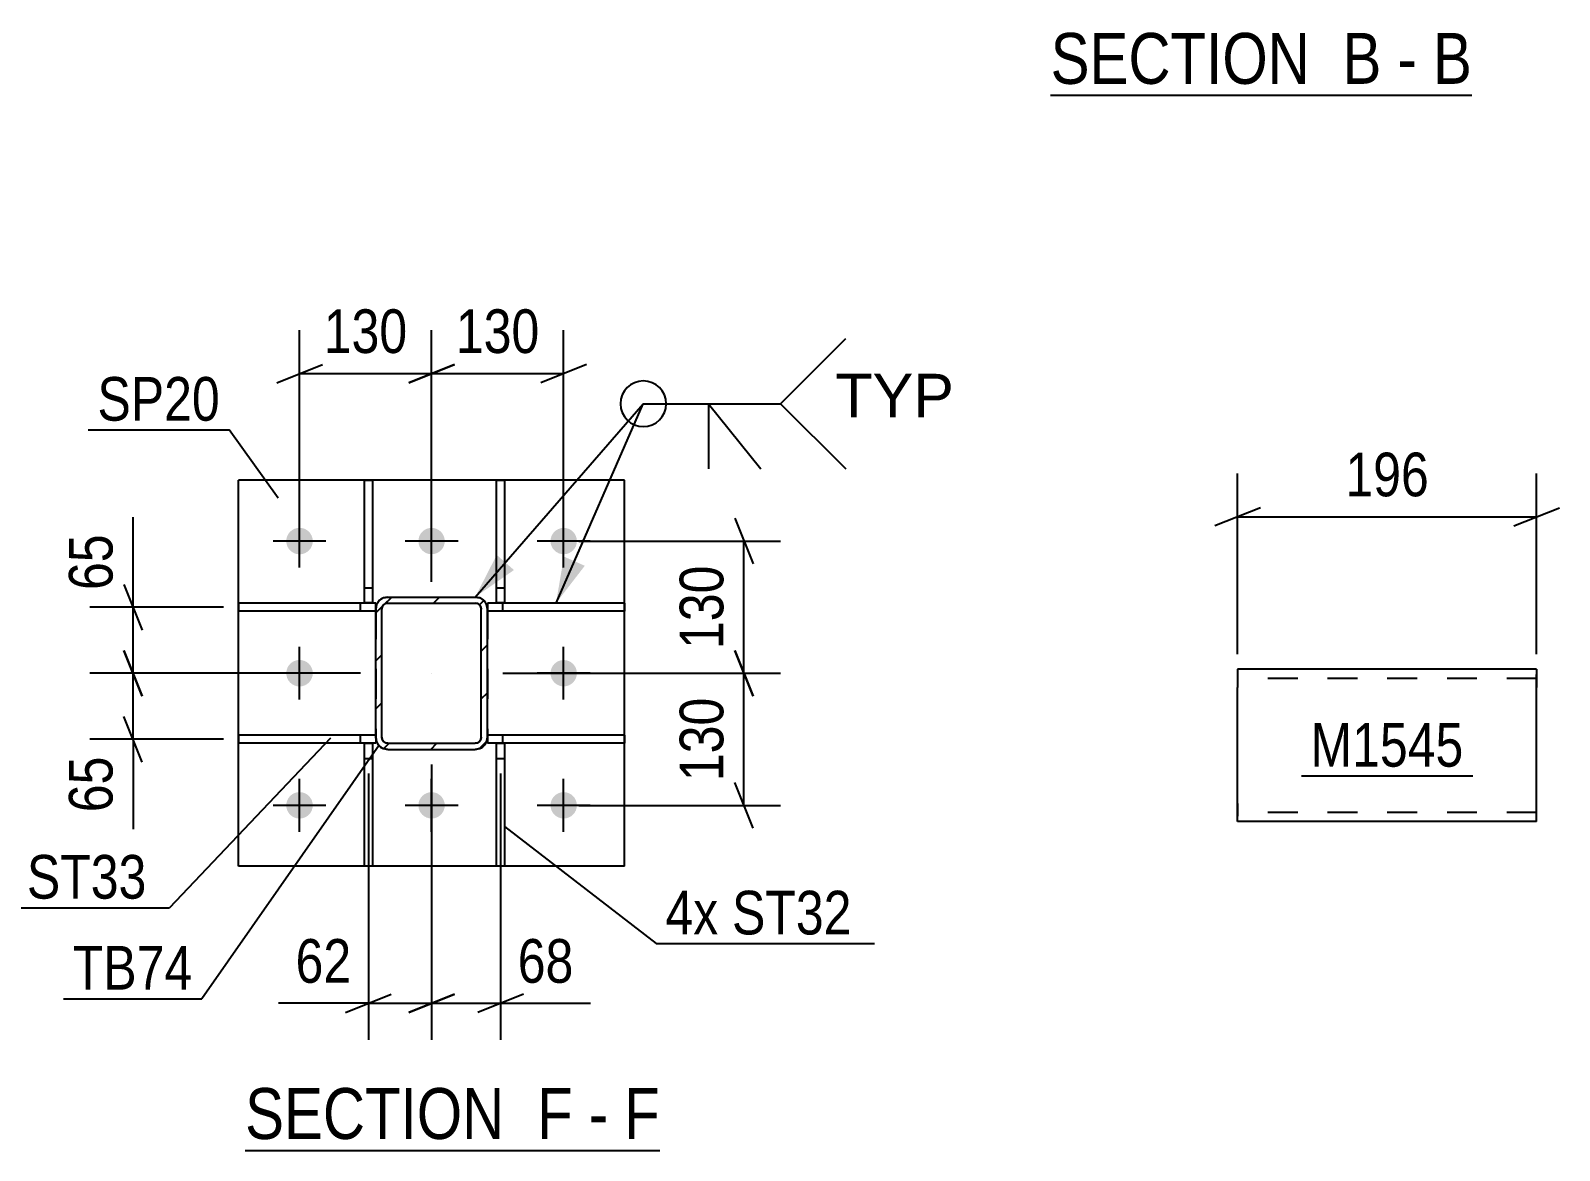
# Model space of a CAD drawing. Header units: millimetres. Extents: x 0 to 841, y 0 to 594.
# Drawn here: x 299 to 399.3, y 148.9 to 222.4 of the extents above; entities that cross this region are included whole.
import ezdxf

# ---------------------------------------------------------------- set-up
doc = ezdxf.new("R2010")
doc.units = ezdxf.units.MM
doc.linetypes.add('DXK_LINE_DOT2', pattern=[3.9198, 1.9599, -1.9599])
doc.linetypes.add('DXK_LINE_DOT3', pattern=[5.9187, 2.979, -0.9799, 0.9799, -0.9799])
doc.styles.add('Arial', font='ARIAL.TTF', dxfattribs={"height": 0.2})
doc.styles.add('Arial Narrow', font='ARIALN.TTF', dxfattribs={"height": 0.2})

# ---------------------------------------------------------------- blocks, each defined once
blk = doc.blocks.new('Unknown-318894934-12 - 2752')
at = {"color": 6, "linetype": 'Continuous'}
blk.add_line((365.91, 218.11), (393.55, 218.11), dxfattribs=at)
at = {"color": 0, "linetype": 'Continuous'}
for points in [[(384.01, 218.86), (384.01, 222.36), (365.91, 222.36), (365.91, 218.86)], [(387.62, 218.86), (387.62, 222.36), (385.06, 222.36), (385.06, 218.86)], [(389.95, 218.86), (389.95, 222.36), (388.67, 222.36), (388.67, 218.86)], [(393.55, 218.86), (393.55, 222.36), (391, 222.36), (391, 218.86)]]:
    blk.add_wipeout(points, dxfattribs=at)
at = {"color": 7, "linetype": 'Continuous', "style": 'Arial Narrow'}
for s, p in [('SECTION ', (365.91, 218.86)), ('B', (385.06, 218.86)), ('B', (391, 218.86)), ('-', (388.67, 218.86))]:
    blk.add_text(s, height=3.34, dxfattribs=at).set_placement(p)
blk = doc.blocks.new('Unknown-318894934-17 - 2391')
at = {"color": 6, "linetype": 'Continuous'}
blk.add_line((313.05, 148.88), (340.26, 148.88), dxfattribs=at)
at = {"color": 0, "linetype": 'Continuous'}
for points in [[(331.16, 149.63), (331.16, 153.13), (313.05, 153.13), (313.05, 149.63)], [(334.55, 149.63), (334.55, 153.13), (332.21, 153.13), (332.21, 149.63)], [(336.87, 149.63), (336.87, 153.13), (335.6, 153.13), (335.6, 149.63)], [(340.26, 149.63), (340.26, 153.13), (337.92, 153.13), (337.92, 149.63)]]:
    blk.add_wipeout(points, dxfattribs=at)
at = {"color": 7, "linetype": 'Continuous', "style": 'Arial Narrow'}
for s, p in [('SECTION ', (313.05, 149.63)), ('F', (332.21, 149.63)), ('F', (337.92, 149.63)), ('-', (335.6, 149.63))]:
    blk.add_text(s, height=3.34, dxfattribs=at).set_placement(p)
blk = doc.blocks.new('Part-318894934-2402 - 2391')
at = {"color": 2, "linetype": 'Continuous'}
for p, q in [((321.62, 176.12), (312.62, 176.12)), ((312.62, 176.12), (312.62, 175.59)), ((320.88, 175.59), (312.62, 175.59)), ((321.62, 175.59), (321.41, 175.59)), ((321.62, 175.99), (321.62, 175.59))]:
    blk.add_line(p, q, dxfattribs=at)
at = {"color": 7, "linetype": 'DXK_LINE_DOT2'}
for p, q in [((320.62, 175.59), (320.62, 176.12)), ((321.41, 175.59), (320.88, 175.59)), ((321.62, 175.99), (321.62, 176.12))]:
    blk.add_line(p, q, dxfattribs=at)
blk = doc.blocks.new('Part-318894934-2484 - 2391')
at = {"color": 2, "linetype": 'Continuous'}
for p, q in [((337.95, 184.79), (328.95, 184.79)), ((328.95, 184.79), (328.95, 184.39)), ((337.95, 184.79), (337.95, 184.26)), ((337.95, 184.26), (328.95, 184.26))]:
    blk.add_line(p, q, dxfattribs=at)
at = {"color": 7, "linetype": 'DXK_LINE_DOT2'}
for p, q in [((329.95, 184.26), (329.95, 184.79)), ((328.95, 184.39), (328.95, 184.26))]:
    blk.add_line(p, q, dxfattribs=at)
blk = doc.blocks.new('Part-318894934-2476 - 2391')
at = {"color": 2, "linetype": 'Continuous'}
for p, q in [((320.88, 184.8), (320.88, 192.86)), ((320.88, 192.86), (321.41, 192.86)), ((321.41, 192.86), (321.41, 184.8)), ((321.41, 184.8), (320.88, 184.8))]:
    blk.add_line(p, q, dxfattribs=at)
at = {"color": 7, "linetype": 'DXK_LINE_DOT2'}
blk.add_line((320.88, 185.8), (321.41, 185.8), dxfattribs=at)
blk = doc.blocks.new('Part-318894934-2494 - 2391')
at = {"color": 2, "linetype": 'Continuous'}
for p, q in [((320.88, 167.52), (320.88, 175.6)), ((320.88, 175.6), (321.41, 175.6)), ((321.41, 175.6), (321.41, 167.52)), ((321.41, 167.52), (320.88, 167.52))]:
    blk.add_line(p, q, dxfattribs=at)
at = {"color": 7, "linetype": 'DXK_LINE_DOT2'}
blk.add_line((320.88, 174.6), (321.41, 174.6), dxfattribs=at)
blk = doc.blocks.new('Bolt-318894934-2478 - 2391')
at = {"linetype": 'Continuous'}
for points in [[(315.75, 188.86, -1), (317.49, 188.86, -1)], [(324.42, 188.86, -1), (326.15, 188.86, -1)], [(333.09, 188.86, -1), (334.82, 188.86, -1)], [(315.75, 180.19, -1), (317.49, 180.19, -1)], [(333.09, 180.19, -1), (334.82, 180.19, -1)], [(315.75, 171.52, -1), (317.49, 171.52, -1)], [(324.42, 171.52, -1), (326.15, 171.52, -1)], [(333.09, 171.52, -1), (334.82, 171.52, -1)]]:
    blk.add_hatch(color=1, dxfattribs=at).paths.add_polyline_path(points)
at = {"color": 1, "linetype": 'Continuous'}
for p, q in [((316.62, 187.12), (316.62, 190.59)), ((325.29, 187.12), (325.29, 190.59)), ((333.95, 187.12), (333.95, 190.59)), ((318.35, 188.86), (314.89, 188.86)), ((327.02, 188.86), (323.55, 188.86)), ((335.69, 188.86), (332.22, 188.86)), ((316.62, 178.46), (316.62, 181.92)), ((333.95, 178.46), (333.95, 181.92)), ((318.35, 180.19), (314.89, 180.19)), ((335.69, 180.19), (332.22, 180.19)), ((316.62, 169.79), (316.62, 173.26)), ((325.29, 169.79), (325.29, 173.26)), ((333.95, 169.79), (333.95, 173.26)), ((318.35, 171.52), (314.89, 171.52)), ((327.02, 171.52), (323.55, 171.52)), ((335.69, 171.52), (332.22, 171.52))]:
    blk.add_line(p, q, dxfattribs=at)
blk = doc.blocks.new('Part-318894934-2499 - 2391')
at = {"color": 2, "linetype": 'Continuous'}
for p, q in [((329.54, 184.8), (329.54, 192.86)), ((329.54, 192.86), (330.08, 192.86)), ((330.08, 192.86), (330.08, 184.8)), ((330.08, 184.8), (329.54, 184.8))]:
    blk.add_line(p, q, dxfattribs=at)
at = {"color": 7, "linetype": 'DXK_LINE_DOT2'}
blk.add_line((329.54, 185.8), (330.08, 185.8), dxfattribs=at)
blk = doc.blocks.new('Part-318894934-2514 - 2391')
at = {"linetype": 'Continuous'}
h = blk.add_hatch(dxfattribs=at)
h.set_pattern_fill('', scale=0.7, style=0, pattern_type=0)
h.set_pattern_definition([(45, (328.7194, 184.9562), (-1.57154, 1.57154), [])])
h.paths.add_polyline_path([(328.89, 184.7), (328.72, 184.96), (328.46, 185.13), (328.15, 185.19), (322.42, 185.19), (322.11, 185.13), (321.85, 184.96), (321.68, 184.7), (321.62, 184.39), (321.62, 175.99), (321.68, 175.68), (321.85, 175.42), (322.11, 175.25), (322.42, 175.19), (328.15, 175.19), (328.46, 175.25), (328.72, 175.42), (328.89, 175.68), (328.95, 175.99), (328.95, 184.39)])
h.paths.add_polyline_path([(328.55, 175.99), (328.52, 175.84), (328.44, 175.71), (328.31, 175.62), (328.15, 175.59), (322.42, 175.59), (322.27, 175.62), (322.14, 175.71), (322.05, 175.84), (322.02, 175.99), (322.02, 184.39), (322.05, 184.54), (322.14, 184.67), (322.27, 184.76), (322.42, 184.79), (328.15, 184.79), (328.31, 184.76), (328.44, 184.67), (328.52, 184.54), (328.55, 184.39)])
at = {"color": 7, "linetype": 'DXK_LINE_DOT2'}
for p, q in [((321.62, 184.39), (321.68, 184.7)), ((322.14, 184.67), (322.05, 184.54)), ((322.11, 185.13), (322.42, 185.19)), ((322.27, 184.76), (322.14, 184.67)), ((322.42, 184.79), (322.27, 184.76)), ((322.42, 185.19), (328.15, 185.19)), ((322.42, 184.79), (328.15, 184.79)), ((328.15, 185.19), (328.46, 185.13)), ((328.31, 184.76), (328.15, 184.79)), ((328.44, 184.67), (328.31, 184.76)), ((328.52, 184.54), (328.44, 184.67)), ((328.89, 184.7), (328.95, 184.39)), ((321.62, 184.39), (321.62, 175.99)), ((322.05, 184.54), (322.02, 184.39)), ((322.02, 175.99), (322.02, 184.39)), ((328.55, 184.39), (328.52, 184.54)), ((328.55, 175.99), (328.55, 184.39)), ((328.95, 184.39), (328.95, 175.99)), ((321.68, 175.68), (321.62, 175.99)), ((322.02, 175.99), (322.05, 175.84)), ((322.05, 175.84), (322.14, 175.71)), ((322.14, 175.71), (322.27, 175.62)), ((322.27, 175.62), (322.42, 175.59)), ((322.42, 175.59), (328.15, 175.59)), ((328.15, 175.59), (328.31, 175.62)), ((328.31, 175.62), (328.44, 175.71)), ((328.44, 175.71), (328.52, 175.84)), ((328.52, 175.84), (328.55, 175.99)), ((328.95, 175.99), (328.89, 175.68)), ((322.42, 175.19), (322.11, 175.25)), ((322.42, 175.19), (328.15, 175.19)), ((328.46, 175.25), (328.15, 175.19))]:
    blk.add_line(p, q, dxfattribs=at)
at = {"color": 2, "linetype": 'Continuous'}
for p, q in [((321.68, 184.7), (321.62, 184.39)), ((322.05, 184.54), (322.14, 184.67)), ((322.42, 185.19), (322.11, 185.13)), ((322.14, 184.67), (322.27, 184.76)), ((322.27, 184.76), (322.42, 184.79)), ((322.42, 185.19), (328.15, 185.19)), ((322.42, 184.79), (328.15, 184.79)), ((328.46, 185.13), (328.15, 185.19)), ((328.15, 184.79), (328.31, 184.76)), ((328.31, 184.76), (328.44, 184.67)), ((328.44, 184.67), (328.52, 184.54)), ((328.95, 184.39), (328.89, 184.7)), ((321.62, 175.99), (321.62, 184.39)), ((322.02, 184.39), (322.05, 184.54)), ((322.02, 175.99), (322.02, 184.39)), ((328.52, 184.54), (328.55, 184.39)), ((328.55, 175.99), (328.55, 184.39)), ((328.95, 175.99), (328.95, 184.39)), ((321.62, 175.99), (321.68, 175.68)), ((322.05, 175.84), (322.02, 175.99)), ((322.14, 175.71), (322.05, 175.84)), ((322.27, 175.62), (322.14, 175.71)), ((322.42, 175.59), (322.27, 175.62)), ((322.42, 175.59), (328.15, 175.59)), ((328.31, 175.62), (328.15, 175.59)), ((328.44, 175.71), (328.31, 175.62)), ((328.52, 175.84), (328.44, 175.71)), ((328.55, 175.99), (328.52, 175.84)), ((328.89, 175.68), (328.95, 175.99)), ((322.11, 175.25), (322.42, 175.19)), ((322.42, 175.19), (328.15, 175.19)), ((328.15, 175.19), (328.46, 175.25))]:
    blk.add_line(p, q, dxfattribs=at)
at = {"color": 7, "linetype": 'DXK_LINE_DOT3'}
blk.add_line((325.29, 180.19), (325.29, 180.19), dxfattribs=at)
at = {"color": 7, "linetype": 'DXK_LINE_DOT2'}
for centre, start, end in [((322.42, 184.39), 112.5, 157.5), ((328.15, 184.39), 22.5, 67.5), ((322.42, 175.99), 202.5, 247.5), ((328.15, 175.99), 292.5, 337.5)]:
    blk.add_arc(centre, 0.8, start, end, dxfattribs=at)
at = {"color": 2, "linetype": 'Continuous'}
for centre, start, end in [((322.42, 184.39), 112.5, 157.5), ((328.15, 184.39), 22.5, 67.5), ((322.42, 175.99), 202.5, 247.5), ((328.15, 175.99), 292.5, 337.5)]:
    blk.add_arc(centre, 0.8, start, end, dxfattribs=at)
blk = doc.blocks.new('Part-318894934-2551 - 2391')
at = {"color": 2, "linetype": 'Continuous'}
for p, q in [((337.95, 176.12), (328.95, 176.12)), ((328.95, 175.99), (328.95, 175.59)), ((329.54, 175.59), (328.95, 175.59)), ((337.95, 175.59), (330.08, 175.59)), ((337.95, 176.12), (337.95, 175.59))]:
    blk.add_line(p, q, dxfattribs=at)
at = {"color": 7, "linetype": 'DXK_LINE_DOT2'}
for p, q in [((328.95, 176.12), (328.95, 175.99)), ((330.08, 175.59), (329.54, 175.59)), ((329.95, 175.59), (329.95, 176.12))]:
    blk.add_line(p, q, dxfattribs=at)
blk = doc.blocks.new('Part-318894934-2556 - 2391')
at = {"color": 2, "linetype": 'Continuous'}
for p, q in [((312.62, 167.52), (312.62, 192.86)), ((337.95, 192.86), (312.62, 192.86)), ((337.95, 167.52), (337.95, 192.86)), ((337.95, 167.52), (312.62, 167.52))]:
    blk.add_line(p, q, dxfattribs=at)
blk = doc.blocks.new('Part-318894934-2567 - 2391')
at = {"color": 2, "linetype": 'Continuous'}
for p, q in [((321.62, 184.79), (312.62, 184.79)), ((312.62, 184.79), (312.62, 184.26)), ((321.62, 184.39), (321.62, 184.79)), ((321.62, 184.26), (312.62, 184.26))]:
    blk.add_line(p, q, dxfattribs=at)
at = {"color": 7, "linetype": 'DXK_LINE_DOT2'}
for p, q in [((320.62, 184.26), (320.62, 184.79)), ((321.62, 184.39), (321.62, 184.26))]:
    blk.add_line(p, q, dxfattribs=at)
blk = doc.blocks.new('Part-318894934-2572 - 2391')
at = {"color": 2, "linetype": 'Continuous'}
for p, q in [((329.54, 167.52), (329.54, 175.6)), ((329.54, 175.6), (330.08, 175.6)), ((330.08, 175.6), (330.08, 167.52)), ((330.08, 167.52), (329.54, 167.52))]:
    blk.add_line(p, q, dxfattribs=at)
at = {"color": 7, "linetype": 'DXK_LINE_DOT2'}
blk.add_line((329.54, 174.6), (330.08, 174.6), dxfattribs=at)
blk = doc.blocks.new('Part-318894934-11829 - 11828')
at = {"color": 2, "linetype": 'Continuous'}
for p, q in [((378.18, 180.45), (378.18, 179.25)), ((397.8, 180.45), (378.18, 180.45)), ((397.8, 180.45), (397.8, 180.36)), ((397.8, 180.36), (397.8, 179.25)), ((378.18, 171.65), (378.18, 179.25)), ((397.8, 170.45), (397.8, 179.25)), ((378.18, 170.54), (378.18, 171.65)), ((378.18, 170.45), (378.18, 170.54)), ((397.8, 170.45), (378.18, 170.45))]:
    blk.add_line(p, q, dxfattribs=at)
at = {"color": 7, "linetype": 'DXK_LINE_DOT2'}
for p, q in [((397.8, 179.85), (378.18, 179.85)), ((397.8, 180.45), (397.8, 180.45)), ((397.8, 179.25), (397.8, 180.1)), ((378.18, 171.65), (378.18, 170.8)), ((378.18, 171.05), (378.18, 171.1)), ((397.8, 171.05), (378.18, 171.05)), ((397.8, 171.05), (397.8, 171.1)), ((378.18, 170.45), (378.18, 170.45))]:
    blk.add_line(p, q, dxfattribs=at)
blk = doc.blocks.new('StraightDimension-318894934-2627 - 2391')
at = {"color": 7, "linetype": 'Continuous'}
for p, q in [((305.1, 181.69), (306.3, 178.69)), ((320.62, 180.19), (302.85, 180.19)), ((305.7, 175.86), (305.7, 180.19)), ((306.3, 174.36), (305.1, 177.36)), ((311.62, 175.86), (302.85, 175.86)), ((305.7, 175.86), (305.7, 169.95)), ((305.7, 175.86), (305.7, 169.95))]:
    blk.add_line(p, q, dxfattribs=at)
at = {"color": 0}
blk.add_wipeout([(304.95, 175.33), (300.75, 175.33), (300.75, 170.47), (304.95, 170.47)], dxfattribs=at)
at = {"color": 3, "style": 'Arial Narrow'}
blk.add_text('65', height=2.863, rotation=90.0002, dxfattribs=at).set_placement((304.35, 171.07))
blk = doc.blocks.new('StraightDimension-318894934-2633 - 2391')
at = {"color": 7, "linetype": 'Continuous'}
for p, q in [((305.7, 184.52), (305.7, 190.43)), ((305.7, 184.52), (305.7, 190.43)), ((305.1, 186.02), (306.3, 183.02)), ((311.62, 184.52), (302.85, 184.52)), ((305.7, 180.19), (305.7, 184.52)), ((306.3, 178.69), (305.1, 181.69)), ((320.62, 180.19), (302.85, 180.19))]:
    blk.add_line(p, q, dxfattribs=at)
at = {"color": 0}
blk.add_wipeout([(304.95, 189.9), (300.75, 189.9), (300.75, 185.05), (304.95, 185.05)], dxfattribs=at)
at = {"color": 3, "style": 'Arial Narrow'}
blk.add_text('65', height=2.863, rotation=90.0002, dxfattribs=at).set_placement((304.35, 185.65))
blk = doc.blocks.new('StraightDimension-318894934-2589 - 2391')
at = {"color": 7, "linetype": 'Continuous'}
for p, q in [((325.29, 174.19), (325.29, 156.13)), ((329.81, 173.6), (329.81, 156.13)), ((323.79, 157.93), (326.79, 159.13)), ((325.29, 158.53), (329.81, 158.53)), ((331.31, 159.13), (328.31, 157.93)), ((329.81, 158.53), (335.72, 158.53)), ((329.81, 158.53), (335.72, 158.53))]:
    blk.add_line(p, q, dxfattribs=at)
at = {"color": 0}
blk.add_wipeout([(335.19, 159.28), (335.19, 163.48), (330.34, 163.48), (330.34, 159.28)], dxfattribs=at)
at = {"color": 3, "style": 'Arial Narrow'}
blk.add_text('68', height=2.863, dxfattribs=at).set_placement((330.94, 159.88))
blk = doc.blocks.new('StraightDimension-318894934-2598 - 2391')
at = {"color": 7, "linetype": 'Continuous'}
for p, q in [((321.14, 173.6), (321.14, 156.13)), ((325.29, 174.19), (325.29, 156.13)), ((321.14, 158.53), (315.24, 158.53)), ((321.14, 158.53), (315.24, 158.53)), ((319.64, 157.93), (322.64, 159.13)), ((321.14, 158.53), (325.29, 158.53)), ((326.79, 159.13), (323.79, 157.93))]:
    blk.add_line(p, q, dxfattribs=at)
at = {"color": 0}
blk.add_wipeout([(320.62, 159.28), (320.62, 163.48), (315.76, 163.48), (315.76, 159.28)], dxfattribs=at)
at = {"color": 3, "style": 'Arial Narrow'}
blk.add_text('62', height=2.863, dxfattribs=at).set_placement((316.36, 159.88))
blk = doc.blocks.new('StraightDimension-318894934-2608 - 2391')
at = {"color": 7, "linetype": 'Continuous'}
for p, q in [((325.29, 186.19), (325.29, 202.7)), ((333.95, 189.86), (333.95, 202.7)), ((323.79, 199.25), (326.79, 200.45)), ((325.29, 199.85), (333.95, 199.85)), ((335.45, 200.45), (332.45, 199.25))]:
    blk.add_line(p, q, dxfattribs=at)
at = {"color": 0}
blk.add_wipeout([(332.96, 200.6), (332.96, 204.8), (326.28, 204.8), (326.28, 200.6)], dxfattribs=at)
at = {"color": 3, "style": 'Arial Narrow'}
blk.add_text('130', height=2.863, dxfattribs=at).set_placement((326.88, 201.2))
blk = doc.blocks.new('StraightDimension-318894934-2617 - 2391')
at = {"color": 7, "linetype": 'Continuous'}
for p, q in [((316.62, 189.86), (316.62, 202.7)), ((325.29, 186.19), (325.29, 202.7)), ((315.12, 199.25), (318.12, 200.45)), ((316.62, 199.85), (325.29, 199.85)), ((326.79, 200.45), (323.79, 199.25))]:
    blk.add_line(p, q, dxfattribs=at)
at = {"color": 0}
blk.add_wipeout([(324.3, 200.6), (324.3, 204.8), (317.61, 204.8), (317.61, 200.6)], dxfattribs=at)
at = {"color": 3, "style": 'Arial Narrow'}
blk.add_text('130', height=2.863, dxfattribs=at).set_placement((318.21, 201.2))
blk = doc.blocks.new('StraightDimension-318894934-2640 - 2391')
at = {"color": 7, "linetype": 'Continuous'}
for p, q in [((345.18, 181.69), (346.38, 178.69)), ((329.95, 180.19), (348.18, 180.19)), ((345.78, 171.52), (345.78, 180.19)), ((346.38, 170.02), (345.18, 173.02)), ((334.95, 171.52), (348.18, 171.52))]:
    blk.add_line(p, q, dxfattribs=at)
at = {"color": 0}
blk.add_wipeout([(345.03, 179.2), (340.83, 179.2), (340.83, 172.51), (345.03, 172.51)], dxfattribs=at)
at = {"color": 3, "style": 'Arial Narrow'}
blk.add_text('130', height=2.863, rotation=90.0002, dxfattribs=at).set_placement((344.43, 173.11))
blk = doc.blocks.new('StraightDimension-318894934-2650 - 2391')
at = {"color": 7, "linetype": 'Continuous'}
for p, q in [((345.18, 190.36), (346.38, 187.36)), ((334.95, 188.86), (348.18, 188.86)), ((345.78, 180.19), (345.78, 188.86)), ((346.38, 178.69), (345.18, 181.69)), ((329.95, 180.19), (348.18, 180.19))]:
    blk.add_line(p, q, dxfattribs=at)
at = {"color": 0}
blk.add_wipeout([(345.03, 187.87), (340.83, 187.87), (340.83, 181.18), (345.03, 181.18)], dxfattribs=at)
at = {"color": 3, "style": 'Arial Narrow'}
blk.add_text('130', height=2.863, rotation=90.0002, dxfattribs=at).set_placement((344.43, 181.78))
blk = doc.blocks.new('StraightDimension-318894934-11831 - 11828')
at = {"color": 7, "linetype": 'Continuous'}
for p, q in [((378.18, 181.45), (378.18, 193.3)), ((397.8, 181.45), (397.8, 193.3)), ((379.68, 191.05), (376.68, 189.85)), ((396.3, 189.85), (399.3, 191.05)), ((378.18, 190.45), (397.8, 190.45))]:
    blk.add_line(p, q, dxfattribs=at)
at = {"color": 0}
blk.add_wipeout([(391.33, 191.2), (391.33, 195.4), (384.65, 195.4), (384.65, 191.2)], dxfattribs=at)
at = {"color": 3, "style": 'Arial Narrow'}
blk.add_text('196', height=2.863, dxfattribs=at).set_placement((385.25, 191.8))
blk = doc.blocks.new('Mark-318894934-2510 - 2391')
at = {"color": 30, "linetype": 'Continuous'}
for p in [(321.84, 175.47), (301.14, 158.83)]:
    blk.add_line(p, (310.2, 158.83), dxfattribs=at)
at = {"color": 0}
blk.add_wipeout([(309.6, 159.43), (309.6, 162.43), (301.74, 162.43), (301.74, 159.43)], dxfattribs=at)
blk.add_wipeout([(309.6, 159.43), (309.6, 162.43), (301.74, 162.43), (301.74, 159.43)], dxfattribs=at)
at = {"color": 3, "style": 'Arial Narrow'}
blk.add_text('TB74', height=2.863, dxfattribs=at).set_placement((301.74, 159.43))
blk = doc.blocks.new('MarkSet-318894934-2711 - 2391')
at = {"color": 30, "linetype": 'Continuous'}
for p, q in [((330.07, 170.13), (340.03, 162.45)), ((340.03, 162.45), (354.36, 162.45))]:
    blk.add_line(p, q, dxfattribs=at)
at = {"color": 0}
for points in [[(344.1, 163.05), (344.1, 166.05), (340.63, 166.05), (340.63, 163.05)], [(352.86, 163.05), (352.86, 166.05), (345, 166.05), (345, 163.05)]]:
    blk.add_wipeout(points, dxfattribs=at)
for points in [[(344.1, 163.05), (344.1, 166.05), (340.63, 166.05), (340.63, 163.05)], [(352.86, 163.05), (352.86, 166.05), (345, 166.05), (345, 163.05)]]:
    blk.add_wipeout(points, dxfattribs=at)
at = {"color": 3, "style": 'Arial Narrow'}
for s, p in [('4x', (340.63, 163.05)), ('ST32', (345, 163.05))]:
    blk.add_text(s, height=2.863, dxfattribs=at).set_placement(p)
blk = doc.blocks.new('Mark-318894934-2552 - 2391')
at = {"color": 30, "linetype": 'Continuous'}
for p in [(302.76, 196.16), (315.22, 191.68)]:
    blk.add_line(p, (312, 196.16), dxfattribs=at)
at = {"color": 0}
blk.add_wipeout([(311.4, 196.76), (311.4, 199.76), (303.36, 199.76), (303.36, 196.76)], dxfattribs=at)
blk.add_wipeout([(311.4, 196.76), (311.4, 199.76), (303.36, 199.76), (303.36, 196.76)], dxfattribs=at)
at = {"color": 3, "style": 'Arial Narrow'}
blk.add_text('SP20', height=2.863, dxfattribs=at).set_placement((303.36, 196.76))
blk = doc.blocks.new('WeldMark-318894934-2660 - 2391')
at = {"linetype": 'Continuous'}
for points in [[(330.69, 186.96), (328.15, 185.19), (329.56, 187.95)], [(335.34, 187.24), (333.45, 184.79), (333.97, 187.84)]]:
    blk.add_hatch(color=30, dxfattribs=at).paths.add_polyline_path(points)
at = {"color": 30, "linetype": 'Continuous'}
for p, q in [((328.15, 185.19), (339.18, 197.87)), ((333.45, 184.79), (339.18, 197.87)), ((339.18, 197.87), (348.18, 197.87))]:
    blk.add_line(p, q, dxfattribs=at)
at = {"color": 3, "linetype": 'Continuous'}
for q in [(346.89, 193.59), (343.46, 193.59)]:
    blk.add_line((343.46, 197.87), q, dxfattribs=at)
for start, end in [(90, 270), (270, 90)]:
    blk.add_arc((339.18, 197.87), 1.5, start, end, dxfattribs=at)
at = {"color": 0, "linetype": 'Continuous'}
blk.add_wipeout([(359.55, 196.97), (359.55, 199.97), (351.78, 199.97), (351.78, 196.97)], dxfattribs=at)
blk.add_wipeout([(359.55, 196.97), (359.55, 199.97), (351.78, 199.97), (351.78, 196.97)], dxfattribs=at)
at = {"color": 3, "linetype": 'Continuous'}
for q in [(352.46, 202.16), (352.46, 193.59)]:
    blk.add_line((348.18, 197.87), q, dxfattribs=at)
at = {"color": 3, "linetype": 'Continuous', "style": 'Arial'}
blk.add_text('TYP', height=2.865, dxfattribs=at).set_placement((351.78, 196.97))
blk = doc.blocks.new('MarkSet-318894934-2741 - 2391')
at = {"color": 30, "linetype": 'Continuous'}
for p in [(318.66, 175.92), (293.76, 164.8)]:
    blk.add_line(p, (308.08, 164.8), dxfattribs=at)
at = {"color": 0}
for points in [[(297.83, 165.4), (297.83, 168.4), (294.36, 168.4), (294.36, 165.4)], [(306.58, 165.4), (306.58, 168.4), (298.73, 168.4), (298.73, 165.4)]]:
    blk.add_wipeout(points, dxfattribs=at)
for points in [[(297.83, 165.4), (297.83, 168.4), (294.36, 168.4), (294.36, 165.4)], [(306.58, 165.4), (306.58, 168.4), (298.73, 168.4), (298.73, 165.4)]]:
    blk.add_wipeout(points, dxfattribs=at)
at = {"color": 3, "style": 'Arial Narrow'}
for s, p in [('4x', (294.36, 165.4)), ('ST33', (298.73, 165.4))]:
    blk.add_text(s, height=2.863, dxfattribs=at).set_placement(p)
blk = doc.blocks.new('Mark-318894934-11834 - 11828')
at = {"color": 30, "linetype": 'Continuous'}
blk.add_line((382.36, 173.46), (393.61, 173.46), dxfattribs=at)
at = {"color": 0}
blk.add_wipeout([(393.01, 174.06), (393.01, 177.06), (382.96, 177.06), (382.96, 174.06)], dxfattribs=at)
blk.add_wipeout([(393.01, 174.06), (393.01, 177.06), (382.96, 177.06), (382.96, 174.06)], dxfattribs=at)
at = {"color": 3, "style": 'Arial Narrow'}
blk.add_text('M1545', height=2.863, dxfattribs=at).set_placement((382.96, 174.06))

msp = doc.modelspace()

# ---------------------------------------------------------------- block references
for name in ['Unknown-318894934-12 - 2752', 'StraightDimension-318894934-11831 - 11828', 'Part-318894934-2556 - 2391', 'Part-318894934-2476 - 2391', 'Part-318894934-2499 - 2391', 'Bolt-318894934-2478 - 2391', 'Part-318894934-2567 - 2391', 'Part-318894934-2514 - 2391', 'Part-318894934-2484 - 2391', 'Part-318894934-11829 - 11828', 'Part-318894934-2402 - 2391', 'Part-318894934-2494 - 2391', 'Part-318894934-2551 - 2391', 'Part-318894934-2572 - 2391', 'Unknown-318894934-17 - 2391']:
    msp.add_blockref(name, (0, 0))

# ---------------------------------------------------------------- next in the draw order: block references
for name in ['StraightDimension-318894934-2608 - 2391', 'StraightDimension-318894934-2627 - 2391', 'Mark-318894934-11834 - 11828', 'StraightDimension-318894934-2589 - 2391']:
    msp.add_blockref(name, (0, 0))

# ---------------------------------------------------------------- next in the draw order: block references
for name in ['StraightDimension-318894934-2633 - 2391', 'StraightDimension-318894934-2640 - 2391', 'StraightDimension-318894934-2598 - 2391']:
    msp.add_blockref(name, (0, 0))

# ---------------------------------------------------------------- next in the draw order: block references
for name in ['StraightDimension-318894934-2617 - 2391', 'StraightDimension-318894934-2650 - 2391', 'Mark-318894934-2510 - 2391', 'MarkSet-318894934-2711 - 2391']:
    msp.add_blockref(name, (0, 0))

# ---------------------------------------------------------------- next in the draw order: block references
for name in ['WeldMark-318894934-2660 - 2391', 'Mark-318894934-2552 - 2391', 'MarkSet-318894934-2741 - 2391']:
    msp.add_blockref(name, (0, 0))

doc.saveas('drawing.dxf')
